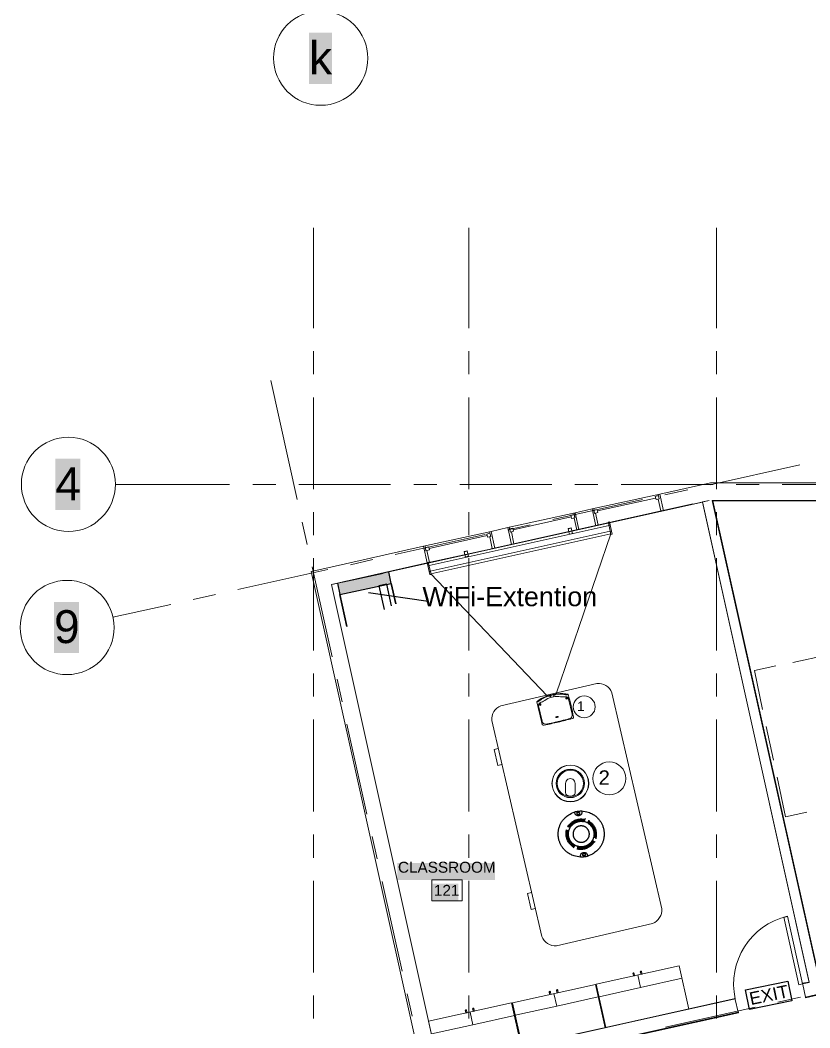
# Model space of a CAD drawing. Header units: inches. Extents: x 0.9 to 36.3, y 0.7 to 23.3.
# Drawn here: x 13.55 to 17.84, y 9.49 to 14.96 of the extents above; entities that cross this region are included whole.
import ezdxf

# ---------------------------------------------------------------- set-up
doc = ezdxf.new("R2010")
doc.units = ezdxf.units.IN
doc.linetypes.add('ACAD_ISO02W100', pattern=[15, 12, -3])
doc.layers.get('0').update_dxf_attribs({"color": 1})
for name, color, linetype, lineweight, true_color in [('Blocks', 7, 'Continuous', 5, 0x9a9c7f), ('Boarder for name', 7, 'Continuous', 5, 0x777777), ('Doors', 7, 'Continuous', 5, 0xf2db9c), ('Numbering Projectors', 7, 'Continuous', 0, 0x9a9c7f), ('PDF_Geometry', 7, 'Continuous', 9, 0x777777)]:
    doc.layers.add(name, color=color, linetype=linetype, lineweight=lineweight, true_color=true_color)
doc.layers.add('CCTV', color=38, linetype='Continuous', lineweight=0)
doc.layers.add('Numbering CCTV', color=38, linetype='Continuous', lineweight=0)
for name, color, linetype in [('EXIT', 10, 'Continuous'), ('PDF_Text', 7, 'Continuous'), ('Smoke Detector', 40, 'Continuous'), ('WIFI', 18, 'Continuous')]:
    doc.layers.add(name, color=color, linetype=linetype)
doc.layers.add('PDF_Solid Fills', color=7, linetype='Continuous', true_color=0xffffff)
doc.styles.add('PDF Arial', font='arial.ttf')
doc.styles.get("Standard").update_dxf_attribs({"font": 'arial.ttf'})

# ---------------------------------------------------------------- blocks, each defined once
blk = doc.blocks.new('Desk - 30 x 60 in.')
at = {"linetype": 'Continuous'}
for p, q in [((-26.999995, 0), (26.999995, 0)), ((-29.999995, -27), (-29.999995, -3)), ((29.999995, -3), (29.999995, -27)), ((26.999995, -30), (-26.999995, -30)), ((-20.000005, -30), (-20.000005, -31)), ((-20.000005, -31), (-16.000005, -31)), ((-16.000005, -31), (-16.000005, -30)), ((15.999995, -31), (15.999995, -30)), ((19.999995, -31), (15.999995, -31)), ((19.999995, -30), (19.999995, -31))]:
    blk.add_line(p, q, dxfattribs=at)
for centre, start, end in [((-26.499995, -3.5), 98.1301, 171.8699), ((26.499995, -3.5), 8.130102, 81.8699), ((-26.499995, -26.5), 188.1301, 261.8699), ((26.499995, -26.5), 278.1301, 351.8699)]:
    blk.add_arc(centre, 3.535534, start, end, dxfattribs=at)
blk = doc.blocks.new('Epson 5040ub_top_cad-block.com')
at = {"color": 0}
for points in [[(-74, -5), (-74, 0), (0, 0)], [(74, -5), (74, 0), (0, 0)], [(-231, -53), (-238, -47)], [(-220, -49), (-228, -43)], [(-208, -45), (-216, -38)], [(-199, -41), (-206, -35)], [(-188, -37), (-195, -31)], [(-177, -32), (-183, -28)], [(-168, -29), (-173, -25)], [(-157, -25), (-160, -22)], [(-148, -22), (-149, -20)], [(-138, -19), (-139, -19)], [(138, -19), (139, -19)], [(148, -22), (149, -20)], [(157, -25), (160, -22)], [(168, -29), (173, -25)], [(177, -32), (183, -28)], [(188, -37), (195, -31)], [(199, -41), (206, -35)], [(208, -45), (216, -38)], [(220, -49), (228, -43)], [(231, -53), (238, -47)], [(-49, -438), (49, -438)], [(-19, -359), (0, -359)], [(-19, -371), (0, -371)], [(19, -359), (0, -359)], [(19, -371), (0, -371)]]:
    blk.add_lwpolyline(points, dxfattribs=at)
for points in [[(0, -37), (-17, -37, -0.354906), (-24, -31, -0.016056), (-26, -22, 0.285232), (-31, -15, 0.084022), (-44, -13, -0.143766), (-49, -12, -0.072792), (-52, -10), (-60, -10, 0.320532), (-66, -5, 0.048215), (-97, -5, 0.096612), (-254, -49, 0.263617), (-258, -55, 0.012885), (-258, -427, -0.781265)], [(-60, -10), (-106, -13, 0.045223), (-106, -13, 0.07056), (-174, -31, -0.006437), (-228, -53, -0.072856), (-243, -56, -0.70445), (-246, -49, -0.081569), (-240, -45, -0.0531), (-170, -21, -0.048177), (-106, -13, -6.183682)], [(-247, -53, -0.112665), (-246, -52, -0.081569), (-240, -48, -0.0531), (-170, -24, -0.02751), (-134, -18, -0.02751)], [(-49, -438), (-87, -438, -0.020934), (-200, -434, -0.427836), (-246, -377), (-246, -121, -0.367703), (-212, -81, 0.026801), (-130, -63, 0.03082), (-130, -63, -0.081077), (-17, -37, -8.970593)], [(0, -37), (17, -37, 0.354906), (24, -31, 0.016056), (26, -22, -0.285232), (31, -15, -0.084022), (44, -13, 0.143766), (49, -12, 0.072792), (52, -10), (60, -10, -0.320532), (66, -5, -0.048215), (97, -5, -0.096612), (254, -49, -0.263617), (258, -55, -0.012885), (258, -427, 0.781265)], [(49, -438), (87, -438, 0.020934), (200, -434, 0.427836), (246, -377), (246, -121, 0.367703), (212, -81, -0.026801), (130, -63, -0.03082), (130, -63, 0.081077), (17, -37, 8.970593)], [(60, -10), (106, -13, -0.045223), (106, -13, -0.07056), (174, -31, 0.006437), (228, -53, 0.072856), (243, -56, 0.70445), (246, -49, 0.081569), (240, -45, 0.0531), (170, -21, 0.048177), (106, -13, 6.183682)], [(247, -53, 0.112665), (246, -52, 0.081569), (240, -48, 0.0531), (170, -24, 0.02751), (134, -18, 0.02751)], [(-258, -427, 0.30611), (-247, -442, 0.079705), (-230, -446, 0.003039), (0, -450, 73.76926)], [(258, -427, -0.30611), (247, -442, -0.079705), (230, -446, -0.003039), (0, -450, -73.76926)]]:
    blk.add_lwpolyline(points, format="xyb", dxfattribs=at)
for centre, radius in [((-217, -109), 13.3), ((-217, -109), 7.38), ((217, -109), 13.3), ((217, -109), 7.38)]:
    blk.add_circle(centre, radius, dxfattribs=at)
for centre, radius, start, end in [((0, -859), 851, 86.5169, 93.4831), ((-14, -365), 7.59, 127.7395, 232.2605), ((14, -365), 7.59, 307.7395, 52.2605)]:
    blk.add_arc(centre, radius, start, end, dxfattribs=at)
blk = doc.blocks.new('HD60-TOP')
at = {"lineweight": 0}
for p, q in [((-1.29, 2.24), (-1.29, 2.23)), ((2.58, 0), (2.57, 0)), ((-1.29, -2.24), (-1.29, -2.23))]:
    blk.add_line(p, q, dxfattribs=at)
at = {"lineweight": 0, "flags": 128}
for points in [[(-1.24, 2.27), (-1.23, 2.26, 0.011482), (-1.34, 2.2), (-1.34, 2.21, -0.005759)], [(0.67, 0), (0.67, -1.3, -0.281624), (0.46, -1.65, -0.240543), (-0.46, -1.65, -0.281624), (-0.67, -1.3), (-0.67, 0, -1.000121)], [(2.58, -0.06), (2.57, -0.06, 0.011482), (2.57, 0.06), (2.58, 0.06, -0.005759)], [(-1.34, -2.21), (-1.34, -2.2, 0.011482), (-1.23, -2.26), (-1.24, -2.27, -0.005759)]]:
    blk.add_lwpolyline(points, format="xyb", close=True, dxfattribs=at)
at = {"lineweight": 0}
for radius in [2.57, 2.54, 1.99, 1.97]:
    blk.add_circle((0, 0), radius, dxfattribs=at)
blk.add_circle((0, 0), 1.84)

msp = doc.modelspace()

# ---------------------------------------------------------------- hatches: boundary and pattern name
at = {"layer": 'WIFI', "ltscale": 6, "transparency": 33554559}
h = msp.add_hatch(color=256, dxfattribs=at)
h.dxf.hatch_style = 1
h.set_gradient(color1=(153, 27, 30), color2=(0, 0, 0), tint=1)
h.paths.add_polyline_path([(15.3248, 11.9157), (15.2748, 11.9046), (15.2875, 11.8433), (15.4991, 11.8888), (15.4989, 11.8898), (15.5418, 11.8986), (15.542, 11.898), (15.5665, 11.9033), (15.5529, 11.9664)])

# ---------------------------------------------------------------- linework, layer by layer
at = {"layer": 'Blocks', "linetype": 'ByBlock'}
for p, q in [((16.7475, 12.2166), (15.7712, 11.9996)), ((16.5424, 12.2034), (16.5259, 12.1997)), ((16.546, 12.1871), (16.7442, 12.2311)), ((16.7536, 12.2199), (16.747, 12.2185)), ((15.7777, 11.9704), (16.7539, 12.1874)), ((16.7572, 12.1728), (15.7809, 11.9559)), ((15.9824, 12.0618), (16.5295, 12.1834)), ((16.5292, 12.1849), (16.5457, 12.1885)), ((16.549, 12.1739), (16.5325, 12.1703)), ((16.761, 12.1869), (16.7544, 12.1855)), ((15.9784, 12.0798), (15.9619, 12.0761)), ((15.9787, 12.0781), (15.9623, 12.0744)), ((15.9849, 12.0503), (15.9684, 12.0467)), ((15.9853, 12.0487), (15.9688, 12.045)), ((15.7708, 12.0015), (15.7642, 12.0001)), ((15.7715, 11.9671), (15.7781, 11.9685)), ((16.9033, 9.7783), (16.9185, 9.71)), ((16.9185, 9.71), (17.1437, 9.7599)), ((16.9185, 9.71), (16.6932, 9.66)), ((16.4489, 9.6775), (16.4641, 9.6091)), ((16.4641, 9.6091), (16.6893, 9.6591)), ((15.9941, 9.5765), (16.0093, 9.5082)), ((16.4641, 9.6091), (16.2388, 9.5591)), ((16.0093, 9.5082), (16.2345, 9.5582)), ((16.0093, 9.5082), (15.784, 9.4582))]:
    msp.add_line(p, q, dxfattribs=at)
at = {"layer": 'Blocks', "linetype": 'ByBlock', "ltscale": 0.001}
for p, q in [((16.4615, 11.3041), (16.7572, 12.1728)), ((16.4127, 11.2927), (15.7809, 11.9559))]:
    msp.add_line(p, q, dxfattribs=at)
at = {"layer": 'Blocks', "linetype": 'ByBlock'}
for points in [[(16.5328, 12.1689), (16.5295, 12.1834), (16.5256, 12.2014), (16.542, 12.205), (16.5493, 12.1725)], [(15.768, 12.0142), (15.9659, 12.0582), (15.9619, 12.0761), (15.9784, 12.0798), (15.9853, 12.0487), (15.9688, 12.045), (15.9659, 12.0582)], [(16.9179, 9.7933), (16.9205, 9.7816), (16.9265, 9.7829), (16.9239, 9.7946)], [(16.8778, 9.7844), (16.8804, 9.7727), (16.8864, 9.774), (16.8838, 9.7857)], [(16.4233, 9.6838), (16.4259, 9.6721), (16.4319, 9.6734), (16.4293, 9.6851)], [(16.4634, 9.6927), (16.466, 9.681), (16.472, 9.6823), (16.4694, 9.694)], [(15.9685, 9.5831), (15.9711, 9.5714), (15.9771, 9.5728), (15.9745, 9.5845)], [(16.0085, 9.592), (16.0111, 9.5803), (16.0171, 9.5816), (16.0145, 9.5934)]]:
    msp.add_lwpolyline(points, dxfattribs=at)
for points in [[(16.7434, 12.235), (16.75, 12.2364), (16.7646, 12.1705), (16.758, 12.169), (16.7442, 12.2311)], [(15.7605, 12.0165), (15.7671, 12.018), (15.7818, 11.9521), (15.7752, 11.9506)], [(17.1287, 9.8278), (16.6782, 9.7278), (16.7304, 9.4925), (17.1809, 9.5925)], [(16.6742, 9.7272), (16.2237, 9.6272), (16.2759, 9.392), (16.7264, 9.4919)], [(16.2193, 9.6265), (15.7688, 9.5266), (15.821, 9.2913), (16.2715, 9.3912)]]:
    msp.add_lwpolyline(points, close=True, dxfattribs=at)
for centre in [(16.8804, 9.7869), (16.9205, 9.7957), (16.4259, 9.6863), (16.466, 9.6952), (15.9711, 9.5856), (16.0111, 9.5945)]:
    msp.add_circle(centre, 0.00359, dxfattribs=at)
at = {"layer": 'Boarder for name', "linetype": 'ByBlock'}
msp.add_lwpolyline([(15.787, 10.294), (15.9503, 10.294), (15.9503, 10.1806), (15.787, 10.1806)], close=True, dxfattribs=at)
at = {"layer": 'Doors', "linetype": 'ByBlock'}
for p, q in [((17.696, 10.0911), (17.7159, 10.0963)), ((17.7776, 9.7246), (17.696, 10.0911)), ((17.7159, 10.0963), (17.7976, 9.7296)), ((17.7976, 9.7296), (17.7776, 9.7246))]:
    msp.add_line(p, q, dxfattribs=at)
msp.add_arc((17.7999, 9.7295), 0.3762, 102.8969, 192.5197, dxfattribs=at)
at = {"layer": 'EXIT', "linetype": 'ByBlock', "ltscale": 0.001}
msp.add_lwpolyline([(17.7397, 9.6384), (17.5097, 9.5912), (17.488, 9.6976), (17.718, 9.7448)], close=True, dxfattribs=at)
at = {"layer": 'Numbering CCTV', "linetype": 'ByBlock', "ltscale": 0.001}
msp.add_circle((16.7492, 10.8445), 0.0895, dxfattribs=at)
at = {"layer": 'Numbering Projectors', "linetype": 'ByBlock', "ltscale": 0.001}
msp.add_circle((16.6129, 11.2332), 0.0597, dxfattribs=at)
at = {"layer": 'PDF_Geometry', "linetype": 'ByBlock'}
for p, q in [((15.821, 9.2913), (17.4326, 9.6496)), ((17.4326, 9.6479), (15.821, 9.2913)), ((17.431, 9.6513), (17.431, 9.6496)), ((17.431, 9.6496), (17.4326, 9.6496)), ((17.4326, 9.6496), (17.4326, 9.6479))]:
    msp.add_line(p, q, dxfattribs=at)
for points in [[(15.1827, 15.0094, 0.416667), (14.9277, 14.7544, 0.415306), (15.1827, 14.4977, 0.413961), (15.4394, 14.7544, 0.415306)], [(13.8144, 12.6962, 0.416667), (13.5594, 12.4412, 0.415306), (13.8144, 12.1845, 0.412859), (14.0694, 12.4412, 0.414218)], [(13.8078, 11.9195, 0.416667), (13.5528, 11.6645, 0.415306), (13.8078, 11.4079, 0.412859), (14.0628, 11.6645, 0.414218)]]:
    msp.add_lwpolyline(points, format="xyb", close=True, dxfattribs=at)
for points in [[(15.1444, 13.2878), (15.1444, 13.8328)], [(15.9877, 13.2878), (15.9877, 13.8328)], [(17.331, 13.2878), (17.331, 13.8328)], [(15.1444, 13.0378), (15.1444, 13.1628)], [(15.9877, 13.0378), (15.9877, 13.1628)], [(17.331, 13.0378), (17.331, 13.1628)], [(15.0561, 12.3578), (14.9127, 13.0045)], [(15.1444, 12.4145), (15.1444, 12.9128)], [(15.9877, 12.4145), (15.9877, 12.9128)], [(17.331, 12.4145), (17.331, 12.9128)], [(17.296, 12.4378), (17.7826, 12.5462)], [(14.0694, 12.4395), (14.6894, 12.4395)], [(14.8144, 12.4395), (14.9394, 12.4395)], [(15.0644, 12.4395), (15.5627, 12.4395)], [(15.6877, 12.4395), (15.8127, 12.4395)], [(15.9377, 12.4395), (16.4377, 12.4395)], [(16.5627, 12.4395), (16.6877, 12.4395)], [(16.8126, 12.4395), (17.3126, 12.4395)], [(17.8759, 9.6713), (17.8143, 9.6579), (17.7993, 9.7263), (17.7976, 9.7296), (17.8343, 9.7379), (17.2543, 12.3462), (17.291, 12.3528), (17.0426, 12.2978), (17.0226, 12.3878), (17.2976, 12.4495), (17.7243, 12.4495), (19.4592, 12.4495)], [(17.4376, 12.4395), (17.5626, 12.4395)], [(17.6876, 12.4395), (18.1859, 12.4395)], [(16.9993, 12.3662), (16.6843, 12.2962)], [(17.0226, 12.3878), (17.0143, 12.3862), (17.0193, 12.3612), (17.0143, 12.3595), (17.0293, 12.2962), (17.0426, 12.2978)], [(17.051, 12.3845), (17.1743, 12.4112)], [(17.2543, 12.3445), (15.2444, 11.8978), (17.2543, 12.3445)], [(16.1077, 12.0912), (17.2026, 12.3345)], [(16.4427, 12.2495), (16.9293, 12.3578)], [(16.656, 12.3078), (16.6643, 12.3095), (16.6693, 12.2828), (16.6743, 12.2845), (16.6893, 12.2195), (16.676, 12.2162)], [(17.8326, 9.7396), (17.2543, 12.3445)], [(19.4325, 12.3528), (17.3076, 12.3528), (17.8876, 9.7496)], [(17.8876, 9.7496), (17.3076, 12.3528), (19.4325, 12.3528)], [(17.3093, 12.3528), (17.8876, 9.7513), (17.3093, 12.3528)], [(19.4309, 12.3528), (17.3093, 12.3528), (19.4309, 12.3528)], [(19.4292, 12.3512), (17.311, 12.3512), (17.3093, 12.3512), (17.3093, 12.3528), (17.3093, 12.3512), (17.311, 12.3512), (17.8893, 9.7529)], [(15.1444, 12.1645), (15.1444, 12.2895)], [(15.9877, 12.1645), (15.9877, 12.2895)], [(16.2277, 12.1945), (16.5427, 12.2645)], [(16.5643, 12.2862), (16.5577, 12.2845), (16.5627, 12.2595), (16.5577, 12.2578), (16.5727, 12.1945), (16.5843, 12.1962)], [(17.331, 12.1645), (17.331, 12.2895)], [(15.1094, 12.1145), (15.0827, 12.2362)], [(16.1977, 12.1945), (16.3193, 12.2212)], [(16.1993, 12.2062), (16.206, 12.2078), (16.2127, 12.1812), (16.2177, 12.1828), (16.231, 12.1178), (16.2193, 12.1145)], [(15.5877, 12.0595), (16.076, 12.1678)], [(15.771, 12.0928), (16.086, 12.1628)], [(16.1077, 12.1845), (16.0993, 12.1828), (16.106, 12.1578), (16.101, 12.1562), (16.1143, 12.0928), (16.1277, 12.0945)], [(15.741, 12.1045), (15.7494, 12.1062), (15.7544, 12.0795), (15.7594, 12.0812), (15.7744, 12.0162), (15.761, 12.0145)], [(15.1444, 11.5395), (15.1444, 12.0395)], [(15.3444, 12.0045), (15.466, 12.0328)], [(15.9877, 11.5395), (15.9877, 12.0395)], [(17.331, 11.5395), (17.331, 12.0395)], [(14.7344, 11.8695), (15.2227, 11.9778)], [(15.246, 11.5045), (15.1377, 11.9928)], [(14.4911, 11.8162), (14.6127, 11.8429)], [(14.0561, 11.7195), (14.3694, 11.7879)], [(17.7443, 11.4745), (17.9276, 11.5145)], [(17.581, 11.2179), (17.536, 11.4312), (17.6526, 11.4562)], [(15.1444, 11.2895), (15.1444, 11.4145)], [(15.2994, 11.2612), (15.2727, 11.3829)], [(15.9877, 11.2895), (15.9877, 11.4145)], [(17.331, 11.2895), (17.331, 11.4145)], [(15.1444, 10.6646), (15.1444, 11.1645)], [(15.9877, 10.6646), (15.9877, 11.1645)], [(17.331, 10.6646), (17.331, 11.1645)], [(15.4344, 10.6512), (15.326, 11.1395)], [(17.6393, 10.9429), (17.601, 11.1262)], [(17.8209, 10.6612), (17.7043, 10.6362), (17.6593, 10.8512)], [(15.1444, 10.4146), (15.1444, 10.5396)], [(15.4894, 10.4079), (15.4627, 10.5296)], [(15.9877, 10.4146), (15.9877, 10.5396)], [(17.331, 10.4146), (17.331, 10.5396)], [(15.1444, 9.7913), (15.1444, 10.2896)], [(15.6244, 9.7979), (15.516, 10.2862)], [(15.9877, 9.7913), (15.9877, 10.2896)], [(17.331, 9.7913), (17.331, 10.2896)], [(19.4875, 10.0279), (17.8776, 9.6696), (17.8143, 9.6563), (17.8143, 9.6579), (17.8759, 9.6713), (19.4859, 10.0296), (19.4859, 10.1263), (19.4875, 10.1263), (19.4875, 10.0413), (19.4875, 10.1263), (19.4892, 10.1263), (19.4892, 10.0413), (19.4925, 10.0263), (19.4742, 10.0213), (19.4742, 10.0229), (17.8776, 9.6679), (17.8143, 9.6546), (17.8143, 9.6563), (17.8776, 9.6696), (19.4742, 10.0246)], [(17.7976, 9.7313), (17.7976, 9.7329), (17.8309, 9.7396), (17.8326, 9.7396), (17.7976, 9.7313), (17.7976, 9.7296), (17.7776, 9.7246), (17.6959, 10.0913), (17.7159, 10.0963), (17.7976, 9.7296)], [(17.7976, 9.7313), (17.8326, 9.7396), (17.7976, 9.7313)], [(15.1444, 9.5413), (15.1444, 9.6663)], [(15.6794, 9.5546), (15.6527, 9.6763)], [(15.9877, 9.5413), (15.9877, 9.6663)], [(17.331, 9.5413), (17.331, 9.6663)], [(17.6643, 9.6313), (17.7859, 9.6579)], [(15.8377, 9.218), (17.4476, 9.5763), (17.4493, 9.5746), (15.8394, 9.218), (15.956, 8.693)], [(15.9177, 8.8563), (15.8377, 9.218), (15.8377, 9.2163), (17.4493, 9.5746), (17.4493, 9.5729), (15.841, 9.2163), (15.956, 8.6963), (16.9126, 8.6963), (16.9126, 8.6946), (16.9126, 8.693), (15.9544, 8.693), (15.9544, 8.6946), (16.9126, 8.6946), (15.956, 8.6946), (15.8394, 9.218)], [(17.0543, 9.4946), (17.541, 9.6029)]]:
    msp.add_lwpolyline(points, dxfattribs=at)
for points in [[(16.676, 12.2162), (16.656, 12.3078), (17.0226, 12.3878), (17.0426, 12.2978)], [(16.9976, 12.3745), (17.0026, 12.3578), (17.0193, 12.3612), (17.016, 12.3795)], [(16.676, 12.2162), (16.5843, 12.1962), (16.5643, 12.2862), (16.656, 12.3078)], [(16.2193, 12.1145), (16.1993, 12.2062), (16.5643, 12.2862), (16.5843, 12.1962)], [(16.541, 12.2728), (16.5443, 12.2562), (16.5627, 12.2595), (16.5593, 12.2778)], [(16.6827, 12.3045), (16.6877, 12.2878), (16.6693, 12.2828), (16.666, 12.3012)], [(16.2193, 12.1145), (16.1277, 12.0945), (16.1077, 12.1845), (16.1993, 12.2062)], [(16.226, 12.2028), (16.2293, 12.1862), (16.2127, 12.1812), (16.2077, 12.1995)], [(16.3001, 12.1324), (16.7312, 12.2283)], [(15.761, 12.0145), (15.741, 12.1045), (16.1077, 12.1845), (16.1277, 12.0945)], [(16.0843, 12.1712), (16.0877, 12.1545), (16.106, 12.1578), (16.101, 12.1762)], [(17.4326, 9.6446), (17.4476, 9.5763), (16.0527, 9.2663), (15.8377, 9.218), (15.8627, 9.103), (15.8377, 9.0963), (15.7727, 9.083), (15.1311, 11.9678), (15.2227, 11.9878), (15.741, 12.1045), (15.761, 12.0145), (15.2427, 11.8978), (15.821, 9.2913), (17.4326, 9.6479)], [(15.7694, 12.1012), (15.7727, 12.0845), (15.7544, 12.0795), (15.751, 12.0978)], [(15.8689, 12.0366), (16.3001, 12.1324)]]:
    msp.add_lwpolyline(points, close=True, dxfattribs=at)
at = {"layer": 'PDF_Solid Fills', "linetype": 'ByBlock', "transparency": 33554559}
for points in [[(15.1194, 14.6127), (15.2444, 14.6127), (15.1194, 14.8911), (15.2444, 14.8911)], [(13.7428, 12.3012), (13.8794, 12.3012), (13.7428, 12.5795), (13.8794, 12.5795)], [(13.7361, 11.5245), (13.8728, 11.5245), (13.7361, 11.8029), (13.8728, 11.8029)], [(15.5988, 10.2927), (16.1288, 10.2927), (15.5988, 10.386), (16.1288, 10.386)], [(15.7909, 10.1806), (15.9309, 10.1806), (15.7909, 10.274), (15.9309, 10.274)]]:
    msp.add_solid(points, dxfattribs=at)
at = {"layer": 'Smoke Detector', "linetype": 'ByBlock'}
for points in [[(16.594, 10.6467), (16.5918, 10.6451), (16.5892, 10.6438), (16.5864, 10.6428), (16.5835, 10.6423), (16.5805, 10.6421), (16.5776, 10.6423), (16.5748, 10.6428), (16.5722, 10.6439), (16.5699, 10.6453), (16.5679, 10.647), (16.5662, 10.649), (16.5647, 10.6511), (16.5636, 10.6533), (16.5627, 10.6554), (16.562, 10.6574), (16.5616, 10.6591), (16.5614, 10.6606), (16.5614, 10.6617), (16.5618, 10.6626), (16.5624, 10.6633), (16.5634, 10.6639), (16.5647, 10.6643), (16.5664, 10.6647), (16.5686, 10.6651), (16.5711, 10.6655), (16.574, 10.6659), (16.5771, 10.6664), (16.5803, 10.6668), (16.5835, 10.6672), (16.5866, 10.6676), (16.5894, 10.6679), (16.592, 10.6682), (16.5942, 10.6683), (16.5959, 10.6684), (16.5973, 10.6683), (16.5984, 10.668), (16.5992, 10.6675), (16.5998, 10.6668), (16.6001, 10.6657), (16.6003, 10.6642), (16.6003, 10.6625), (16.6002, 10.6604), (16.5999, 10.6581), (16.5993, 10.6557), (16.5985, 10.6533), (16.5974, 10.6509), (16.5959, 10.6487)], [(16.5844, 10.6608), (16.5846, 10.6607), (16.5848, 10.6606), (16.5849, 10.6605), (16.5851, 10.6603), (16.5853, 10.6602), (16.5855, 10.66), (16.5856, 10.6599), (16.5858, 10.6597), (16.586, 10.6596), (16.5861, 10.6594), (16.5863, 10.6592), (16.5864, 10.659), (16.5865, 10.6589), (16.5867, 10.6587), (16.5868, 10.6585), (16.5869, 10.6583), (16.587, 10.6581), (16.5871, 10.6579), (16.5872, 10.6577), (16.5873, 10.6575), (16.5874, 10.6573), (16.5875, 10.6571), (16.5875, 10.6568), (16.5876, 10.6566), (16.5877, 10.6564), (16.5877, 10.6562), (16.5877, 10.656), (16.5878, 10.6557), (16.5878, 10.6555), (16.5878, 10.6553), (16.5878, 10.6551), (16.5878, 10.6548), (16.5878, 10.6546), (16.5878, 10.6544), (16.5878, 10.6542), (16.5878, 10.6539), (16.5877, 10.6537), (16.5877, 10.6535), (16.5877, 10.6533), (16.5876, 10.653), (16.5875, 10.6528), (16.5875, 10.6526), (16.5874, 10.6524), (16.5873, 10.6522), (16.5872, 10.652), (16.5871, 10.6518), (16.587, 10.6516), (16.5869, 10.6514), (16.5868, 10.6512), (16.5867, 10.651), (16.5865, 10.6508), (16.5864, 10.6506), (16.5863, 10.6504), (16.5861, 10.6503), (16.586, 10.6501), (16.5858, 10.6499), (16.5856, 10.6498), (16.5855, 10.6496), (16.5853, 10.6495), (16.5851, 10.6493), (16.5849, 10.6492), (16.5848, 10.6491), (16.5846, 10.649), (16.5844, 10.6488), (16.5842, 10.6487), (16.584, 10.6486), (16.5838, 10.6485), (16.5836, 10.6484), (16.5834, 10.6484), (16.5831, 10.6483), (16.5829, 10.6482), (16.5827, 10.6481), (16.5825, 10.6481), (16.5823, 10.648), (16.582, 10.648), (16.5818, 10.648), (16.5816, 10.6479), (16.5814, 10.6479), (16.5811, 10.6479), (16.5809, 10.6479), (16.5807, 10.6479), (16.5805, 10.6479), (16.5802, 10.6479), (16.58, 10.648), (16.5798, 10.648), (16.5796, 10.648), (16.5793, 10.6481), (16.5791, 10.6481), (16.5789, 10.6482), (16.5787, 10.6483), (16.5785, 10.6484), (16.5783, 10.6484), (16.5781, 10.6485), (16.5779, 10.6486), (16.5777, 10.6487), (16.5775, 10.6488), (16.5773, 10.649), (16.5771, 10.6491), (16.5769, 10.6492), (16.5767, 10.6493), (16.5765, 10.6495), (16.5764, 10.6496), (16.5762, 10.6498), (16.576, 10.6499), (16.5759, 10.6501), (16.5757, 10.6503), (16.5756, 10.6504), (16.5754, 10.6506), (16.5753, 10.6508), (16.5752, 10.651), (16.575, 10.6512), (16.5749, 10.6514), (16.5748, 10.6516), (16.5747, 10.6518), (16.5746, 10.652), (16.5745, 10.6522), (16.5744, 10.6524), (16.5744, 10.6526), (16.5743, 10.6528), (16.5742, 10.653), (16.5742, 10.6533), (16.5741, 10.6535), (16.5741, 10.6537), (16.5741, 10.6539), (16.574, 10.6542), (16.574, 10.6544), (16.574, 10.6546), (16.574, 10.6548), (16.574, 10.6551), (16.574, 10.6553), (16.574, 10.6555), (16.5741, 10.6557), (16.5741, 10.656), (16.5741, 10.6562), (16.5742, 10.6564), (16.5742, 10.6566), (16.5743, 10.6568), (16.5744, 10.6571), (16.5744, 10.6573), (16.5745, 10.6575), (16.5746, 10.6577), (16.5747, 10.6579), (16.5748, 10.6581), (16.5749, 10.6583), (16.575, 10.6585), (16.5752, 10.6587), (16.5753, 10.6589), (16.5754, 10.659), (16.5756, 10.6592), (16.5757, 10.6594), (16.5759, 10.6596), (16.576, 10.6597), (16.5762, 10.6599), (16.5764, 10.66), (16.5765, 10.6602), (16.5767, 10.6603), (16.5769, 10.6605), (16.5771, 10.6606), (16.5773, 10.6607), (16.5775, 10.6608), (16.5777, 10.6609), (16.5779, 10.661), (16.5781, 10.6611), (16.5783, 10.6612), (16.5785, 10.6613), (16.5787, 10.6614), (16.5789, 10.6615), (16.5791, 10.6615), (16.5793, 10.6616), (16.5796, 10.6616), (16.5798, 10.6617), (16.58, 10.6617), (16.5802, 10.6617), (16.5805, 10.6617), (16.5807, 10.6617), (16.5809, 10.6618), (16.5811, 10.6617), (16.5814, 10.6617), (16.5816, 10.6617), (16.5818, 10.6617), (16.582, 10.6617), (16.5823, 10.6616), (16.5825, 10.6616), (16.5827, 10.6615), (16.5829, 10.6615), (16.5831, 10.6614), (16.5834, 10.6613), (16.5836, 10.6612), (16.5838, 10.6611), (16.584, 10.661), (16.5842, 10.6609)], [(16.5538, 10.5542), (16.5535, 10.5528), (16.5532, 10.5514), (16.5529, 10.5499), (16.5527, 10.5485), (16.5525, 10.5471), (16.5524, 10.5456), (16.5523, 10.5442), (16.5523, 10.5427), (16.5523, 10.5413), (16.5524, 10.5398), (16.5525, 10.5384), (16.5527, 10.537), (16.5529, 10.5355), (16.5532, 10.5341), (16.5535, 10.5327), (16.5538, 10.5313), (16.5542, 10.5299), (16.5547, 10.5285), (16.5551, 10.5271), (16.5557, 10.5258), (16.5563, 10.5245), (16.5569, 10.5231), (16.5575, 10.5219), (16.5582, 10.5206), (16.559, 10.5193), (16.5598, 10.5181), (16.5606, 10.5169), (16.5615, 10.5158), (16.5624, 10.5146), (16.5633, 10.5135), (16.5643, 10.5125), (16.5653, 10.5114), (16.5663, 10.5104), (16.5674, 10.5094), (16.5685, 10.5085), (16.5696, 10.5076), (16.5708, 10.5067), (16.572, 10.5059), (16.5732, 10.5051), (16.5745, 10.5044), (16.5757, 10.5037), (16.577, 10.503), (16.5783, 10.5024), (16.5796, 10.5018), (16.581, 10.5013), (16.5824, 10.5008), (16.5837, 10.5004), (16.5851, 10.5), (16.5865, 10.4996), (16.588, 10.4993), (16.5894, 10.499), (16.5908, 10.4988), (16.5923, 10.4987), (16.5937, 10.4985), (16.5951, 10.4985), (16.5966, 10.4984), (16.598, 10.4985), (16.5995, 10.4985), (16.6009, 10.4987), (16.6024, 10.4988), (16.6038, 10.499), (16.6052, 10.4993), (16.6066, 10.4996), (16.6081, 10.5), (16.6094, 10.5004), (16.6108, 10.5008), (16.6122, 10.5013), (16.6135, 10.5018), (16.6149, 10.5024), (16.6162, 10.503), (16.6175, 10.5037), (16.6187, 10.5044), (16.62, 10.5051), (16.6212, 10.5059), (16.6224, 10.5067), (16.6236, 10.5076), (16.6247, 10.5085), (16.6258, 10.5094), (16.6269, 10.5104), (16.6279, 10.5114), (16.6289, 10.5125), (16.6299, 10.5135), (16.6308, 10.5146), (16.6317, 10.5158), (16.6326, 10.5169), (16.6334, 10.5181), (16.6342, 10.5193), (16.6349, 10.5206), (16.6356, 10.5219), (16.6363, 10.5231), (16.6369, 10.5245), (16.6375, 10.5258), (16.638, 10.5271), (16.6385, 10.5285), (16.639, 10.5299), (16.6394, 10.5313), (16.6397, 10.5327), (16.64, 10.5341), (16.6403, 10.5355), (16.6405, 10.537), (16.6407, 10.5384), (16.6408, 10.5398), (16.6409, 10.5413), (16.6409, 10.5427), (16.6409, 10.5442), (16.6408, 10.5456), (16.6407, 10.5471), (16.6405, 10.5485), (16.6403, 10.5499), (16.64, 10.5514), (16.6397, 10.5528), (16.6394, 10.5542), (16.639, 10.5556), (16.6385, 10.557), (16.638, 10.5583), (16.6375, 10.5597), (16.6369, 10.561), (16.6363, 10.5623), (16.6356, 10.5636), (16.6349, 10.5649), (16.6342, 10.5661), (16.6334, 10.5673), (16.6326, 10.5685), (16.6317, 10.5697), (16.6308, 10.5708), (16.6299, 10.5719), (16.6289, 10.573), (16.6279, 10.574), (16.6269, 10.5751), (16.6258, 10.576), (16.6247, 10.577), (16.6236, 10.5779), (16.6224, 10.5787), (16.6212, 10.5796), (16.62, 10.5803), (16.6187, 10.5811), (16.6175, 10.5818), (16.6162, 10.5824), (16.6149, 10.5831), (16.6135, 10.5836), (16.6122, 10.5842), (16.6108, 10.5847), (16.6094, 10.5851), (16.6081, 10.5855), (16.6066, 10.5859), (16.6052, 10.5862), (16.6038, 10.5864), (16.6024, 10.5866), (16.6009, 10.5868), (16.5995, 10.5869), (16.598, 10.587), (16.5966, 10.587), (16.5951, 10.587), (16.5937, 10.5869), (16.5923, 10.5868), (16.5908, 10.5866), (16.5894, 10.5864), (16.588, 10.5862), (16.5865, 10.5859), (16.5851, 10.5855), (16.5837, 10.5851), (16.5824, 10.5847), (16.581, 10.5842), (16.5796, 10.5836), (16.5783, 10.5831), (16.577, 10.5824), (16.5757, 10.5818), (16.5745, 10.5811), (16.5732, 10.5803), (16.572, 10.5796), (16.5708, 10.5787), (16.5696, 10.5779), (16.5685, 10.577), (16.5674, 10.576), (16.5663, 10.5751), (16.5653, 10.574), (16.5643, 10.573), (16.5633, 10.5719), (16.5624, 10.5708), (16.5615, 10.5697), (16.5606, 10.5685), (16.5598, 10.5673), (16.559, 10.5661), (16.5582, 10.5649), (16.5575, 10.5636), (16.5569, 10.5623), (16.5563, 10.561), (16.5557, 10.5597), (16.5551, 10.5583), (16.5547, 10.557), (16.5542, 10.5556)], [(16.5992, 10.4387), (16.6014, 10.4404), (16.604, 10.4417), (16.6068, 10.4426), (16.6097, 10.4432), (16.6127, 10.4434), (16.6156, 10.4432), (16.6184, 10.4426), (16.621, 10.4416), (16.6233, 10.4402), (16.6253, 10.4384), (16.627, 10.4365), (16.6285, 10.4343), (16.6296, 10.4322), (16.6305, 10.43), (16.6312, 10.4281), (16.6316, 10.4263), (16.6318, 10.4249), (16.6318, 10.4238), (16.6314, 10.4229), (16.6308, 10.4222), (16.6298, 10.4216), (16.6285, 10.4212), (16.6267, 10.4208), (16.6246, 10.4204), (16.6221, 10.42), (16.6192, 10.4196), (16.6161, 10.4191), (16.6129, 10.4187), (16.6097, 10.4183), (16.6066, 10.4179), (16.6037, 10.4176), (16.6012, 10.4173), (16.599, 10.4171), (16.5973, 10.4171), (16.5959, 10.4171), (16.5948, 10.4174), (16.594, 10.4179), (16.5934, 10.4187), (16.5931, 10.4198), (16.5929, 10.4212), (16.5929, 10.423), (16.593, 10.4251), (16.5933, 10.4274), (16.5939, 10.4298), (16.5947, 10.4322), (16.5958, 10.4346), (16.5973, 10.4368)], [(16.619, 10.4288), (16.6189, 10.4286), (16.6188, 10.4284), (16.6187, 10.4282), (16.6187, 10.428), (16.6186, 10.4278), (16.6185, 10.4276), (16.6184, 10.4274), (16.6183, 10.4272), (16.6181, 10.427), (16.618, 10.4268), (16.6179, 10.4266), (16.6178, 10.4264), (16.6176, 10.4262), (16.6175, 10.4261), (16.6173, 10.4259), (16.6172, 10.4257), (16.617, 10.4256), (16.6168, 10.4254), (16.6167, 10.4253), (16.6165, 10.4251), (16.6163, 10.425), (16.6161, 10.4249), (16.6159, 10.4248), (16.6157, 10.4246), (16.6155, 10.4245), (16.6153, 10.4244), (16.6151, 10.4243), (16.6149, 10.4242), (16.6147, 10.4242), (16.6145, 10.4241), (16.6143, 10.424), (16.6141, 10.4239), (16.6138, 10.4239), (16.6136, 10.4238), (16.6134, 10.4238), (16.6132, 10.4238), (16.613, 10.4237), (16.6127, 10.4237), (16.6125, 10.4237), (16.6123, 10.4237), (16.612, 10.4237), (16.6118, 10.4237), (16.6116, 10.4237), (16.6114, 10.4238), (16.6111, 10.4238), (16.6109, 10.4238), (16.6107, 10.4239), (16.6105, 10.4239), (16.6103, 10.424), (16.61, 10.4241), (16.6098, 10.4242), (16.6096, 10.4242), (16.6094, 10.4243), (16.6092, 10.4244), (16.609, 10.4245), (16.6088, 10.4246), (16.6086, 10.4248), (16.6084, 10.4249), (16.6082, 10.425), (16.6081, 10.4251), (16.6079, 10.4253), (16.6077, 10.4254), (16.6075, 10.4256), (16.6074, 10.4257), (16.6072, 10.4259), (16.6071, 10.4261), (16.6069, 10.4262), (16.6068, 10.4264), (16.6066, 10.4266), (16.6065, 10.4268), (16.6064, 10.427), (16.6063, 10.4272), (16.6062, 10.4274), (16.6061, 10.4276), (16.606, 10.4278), (16.6059, 10.428), (16.6058, 10.4282), (16.6057, 10.4284), (16.6057, 10.4286), (16.6056, 10.4288), (16.6055, 10.4291), (16.6055, 10.4293), (16.6054, 10.4295), (16.6054, 10.4297), (16.6054, 10.43), (16.6054, 10.4302), (16.6054, 10.4304), (16.6054, 10.4306), (16.6054, 10.4309), (16.6054, 10.4311), (16.6054, 10.4313), (16.6054, 10.4315), (16.6054, 10.4318), (16.6055, 10.432), (16.6055, 10.4322), (16.6056, 10.4324), (16.6057, 10.4326), (16.6057, 10.4329), (16.6058, 10.4331), (16.6059, 10.4333), (16.606, 10.4335), (16.6061, 10.4337), (16.6062, 10.4339), (16.6063, 10.4341), (16.6064, 10.4343), (16.6065, 10.4345), (16.6066, 10.4347), (16.6068, 10.4348), (16.6069, 10.435), (16.6071, 10.4352), (16.6072, 10.4354), (16.6074, 10.4355), (16.6075, 10.4357), (16.6077, 10.4358), (16.6079, 10.436), (16.6081, 10.4361), (16.6082, 10.4363), (16.6084, 10.4364), (16.6086, 10.4365), (16.6088, 10.4366), (16.609, 10.4367), (16.6092, 10.4368), (16.6094, 10.4369), (16.6096, 10.437), (16.6098, 10.4371), (16.61, 10.4372), (16.6103, 10.4373), (16.6105, 10.4373), (16.6107, 10.4374), (16.6109, 10.4374), (16.6111, 10.4375), (16.6114, 10.4375), (16.6116, 10.4375), (16.6118, 10.4375), (16.612, 10.4375), (16.6123, 10.4376), (16.6125, 10.4375), (16.6127, 10.4375), (16.613, 10.4375), (16.6132, 10.4375), (16.6134, 10.4375), (16.6136, 10.4374), (16.6138, 10.4374), (16.6141, 10.4373), (16.6143, 10.4373), (16.6145, 10.4372), (16.6147, 10.4371), (16.6149, 10.437), (16.6151, 10.4369), (16.6153, 10.4368), (16.6155, 10.4367), (16.6157, 10.4366), (16.6159, 10.4365), (16.6161, 10.4364), (16.6163, 10.4363), (16.6165, 10.4361), (16.6167, 10.436), (16.6168, 10.4358), (16.617, 10.4357), (16.6172, 10.4355), (16.6173, 10.4354), (16.6175, 10.4352), (16.6176, 10.435), (16.6178, 10.4348), (16.6179, 10.4347), (16.618, 10.4345), (16.6181, 10.4343), (16.6183, 10.4341), (16.6184, 10.4339), (16.6185, 10.4337), (16.6186, 10.4335), (16.6187, 10.4333), (16.6187, 10.4331), (16.6188, 10.4329), (16.6189, 10.4326), (16.619, 10.4324), (16.619, 10.4322), (16.6191, 10.432), (16.6191, 10.4318), (16.6191, 10.4315), (16.6192, 10.4313), (16.6192, 10.4311), (16.6192, 10.4309), (16.6192, 10.4306), (16.6192, 10.4304), (16.6192, 10.4302), (16.6192, 10.43), (16.6191, 10.4297), (16.6191, 10.4295), (16.6191, 10.4293), (16.619, 10.4291)]]:
    msp.add_lwpolyline(points, close=True, dxfattribs=at)
for points in [[(16.5966, 10.6684), (16.6081, 10.6669), (16.6181, 10.6652), (16.6267, 10.6632), (16.6343, 10.6612), (16.6409, 10.659), (16.6467, 10.6567), (16.6518, 10.6543), (16.6565, 10.6519), (16.6608, 10.6494), (16.6649, 10.647), (16.6687, 10.6444), (16.6723, 10.6419), (16.6756, 10.6393), (16.6789, 10.6366), (16.6819, 10.6338), (16.6849, 10.631), (16.6877, 10.6281), (16.6904, 10.625), (16.6931, 10.6219), (16.6956, 10.6187), (16.6981, 10.6154), (16.7004, 10.6121), (16.7026, 10.6086), (16.7047, 10.6051), (16.7067, 10.6016), (16.7085, 10.5979), (16.7103, 10.5942), (16.7119, 10.5905), (16.7134, 10.5867), (16.7148, 10.5829), (16.716, 10.579), (16.7172, 10.575), (16.7182, 10.5711), (16.719, 10.5671), (16.7197, 10.5631), (16.7203, 10.559), (16.7208, 10.555), (16.7211, 10.5509), (16.7214, 10.5468), (16.7214, 10.5427), (16.7214, 10.5386), (16.7211, 10.5346), (16.7208, 10.5305), (16.7203, 10.5264), (16.7197, 10.5224), (16.719, 10.5184), (16.7182, 10.5144), (16.7172, 10.5104), (16.716, 10.5065), (16.7148, 10.5026), (16.7134, 10.4988), (16.7119, 10.495), (16.7103, 10.4912), (16.7085, 10.4875), (16.7067, 10.4839), (16.7047, 10.4803), (16.7026, 10.4768), (16.7003, 10.4734), (16.6979, 10.4699), (16.6953, 10.4665), (16.6926, 10.4631), (16.6895, 10.4597), (16.6862, 10.4563), (16.6827, 10.4528), (16.6788, 10.4492), (16.6745, 10.4456), (16.6695, 10.4419), (16.6638, 10.4381), (16.6571, 10.4342), (16.6493, 10.4301), (16.6403, 10.4259), (16.6298, 10.4216)], [(16.5959, 10.4171), (16.5846, 10.4186), (16.5748, 10.4203), (16.5663, 10.4222), (16.5588, 10.4243), (16.5523, 10.4265), (16.5465, 10.4288), (16.5414, 10.4312), (16.5367, 10.4336), (16.5324, 10.436), (16.5283, 10.4385), (16.5245, 10.441), (16.5209, 10.4436), (16.5175, 10.4462), (16.5143, 10.4489), (16.5113, 10.4516), (16.5083, 10.4545), (16.5055, 10.4574), (16.5027, 10.4604), (16.5001, 10.4635), (16.4976, 10.4667), (16.4951, 10.47), (16.4928, 10.4734), (16.4906, 10.4768), (16.4885, 10.4803), (16.4865, 10.4839), (16.4846, 10.4875), (16.4829, 10.4912), (16.4813, 10.495), (16.4798, 10.4988), (16.4784, 10.5026), (16.4771, 10.5065), (16.476, 10.5104), (16.475, 10.5144), (16.4742, 10.5184), (16.4734, 10.5224), (16.4728, 10.5264), (16.4724, 10.5305), (16.472, 10.5346), (16.4718, 10.5386), (16.4718, 10.5427), (16.4718, 10.5468), (16.472, 10.5509), (16.4724, 10.555), (16.4728, 10.559), (16.4734, 10.5631), (16.4742, 10.5671), (16.475, 10.5711), (16.476, 10.575), (16.4771, 10.579), (16.4784, 10.5829), (16.4798, 10.5867), (16.4813, 10.5905), (16.4829, 10.5942), (16.4846, 10.5979), (16.4865, 10.6016), (16.4885, 10.6051), (16.4906, 10.6087), (16.4928, 10.6121), (16.4952, 10.6155), (16.4978, 10.6189), (16.5006, 10.6223), (16.5037, 10.6257), (16.507, 10.6292), (16.5105, 10.6327), (16.5144, 10.6362), (16.5187, 10.6398), (16.5237, 10.6436), (16.5295, 10.6474), (16.5363, 10.6513), (16.5442, 10.6554), (16.5534, 10.6597), (16.5641, 10.6641)], [(16.5246, 10.5843), (16.5294, 10.5903), (16.5337, 10.5953), (16.5377, 10.5996), (16.5414, 10.6032), (16.5449, 10.6063), (16.5481, 10.6088), (16.5512, 10.6109), (16.5541, 10.6128), (16.5569, 10.6145), (16.5597, 10.616), (16.5624, 10.6173), (16.5652, 10.6185), (16.568, 10.6196), (16.5709, 10.6206), (16.5739, 10.6215), (16.5771, 10.6223), (16.5805, 10.6231), (16.5842, 10.6237), (16.5882, 10.6242), (16.5928, 10.6245), (16.598, 10.6246), (16.6039, 10.6244), (16.6105, 10.6239), (16.6181, 10.623)], [(16.6318, 10.6036), (16.6368, 10.5996), (16.6411, 10.5959), (16.6448, 10.5926), (16.6478, 10.5894), (16.6504, 10.5865), (16.6525, 10.5838), (16.6543, 10.5812), (16.6559, 10.5787), (16.6573, 10.5763), (16.6586, 10.574), (16.6597, 10.5717), (16.6607, 10.5695), (16.6616, 10.5673), (16.6624, 10.5651), (16.6631, 10.5629), (16.6638, 10.5607), (16.6643, 10.5585), (16.6648, 10.5563), (16.6652, 10.5541), (16.6655, 10.5518), (16.6658, 10.5495), (16.666, 10.5473), (16.6661, 10.545), (16.6661, 10.5427), (16.6661, 10.5405), (16.666, 10.5382), (16.6658, 10.5359), (16.6655, 10.5337), (16.6652, 10.5314), (16.6648, 10.5292), (16.6643, 10.5269), (16.6638, 10.5247), (16.6631, 10.5225), (16.6624, 10.5204), (16.6617, 10.5182), (16.6608, 10.5161), (16.6599, 10.514), (16.659, 10.512), (16.6579, 10.51), (16.6568, 10.508), (16.6556, 10.506), (16.6544, 10.5041), (16.6531, 10.5022), (16.6518, 10.5004), (16.6503, 10.4986), (16.6489, 10.4969), (16.6473, 10.4952), (16.6458, 10.4936), (16.6441, 10.492), (16.6424, 10.4905), (16.6407, 10.489), (16.6389, 10.4876), (16.6371, 10.4862), (16.6352, 10.4849), (16.6333, 10.4837), (16.6314, 10.4825), (16.6294, 10.4814), (16.6273, 10.4804), (16.6253, 10.4794), (16.6232, 10.4785), (16.6211, 10.4777), (16.6189, 10.4769), (16.6168, 10.4762), (16.6146, 10.4756), (16.6124, 10.475), (16.6102, 10.4745), (16.6079, 10.4741), (16.6057, 10.4738), (16.6034, 10.4735), (16.6011, 10.4733), (16.5989, 10.4732), (16.5966, 10.4732), (16.5943, 10.4732), (16.592, 10.4733), (16.5898, 10.4735), (16.5875, 10.4738), (16.5853, 10.4741), (16.583, 10.4745), (16.5808, 10.475), (16.5786, 10.4756), (16.5764, 10.4762), (16.5742, 10.4769), (16.5721, 10.4777), (16.57, 10.4785), (16.5679, 10.4794), (16.5658, 10.4804), (16.5638, 10.4814), (16.5618, 10.4825), (16.5599, 10.4837), (16.558, 10.4849), (16.5561, 10.4862), (16.5543, 10.4876), (16.5525, 10.489), (16.5507, 10.4905), (16.5491, 10.492), (16.5474, 10.4936), (16.5458, 10.4952), (16.5443, 10.4969), (16.5428, 10.4986), (16.5414, 10.5004), (16.5401, 10.5022), (16.5388, 10.5041), (16.5375, 10.506), (16.5364, 10.508), (16.5353, 10.51), (16.5342, 10.512), (16.5333, 10.514), (16.5324, 10.5161), (16.5315, 10.5182), (16.5307, 10.5204), (16.5301, 10.5225), (16.5294, 10.5247), (16.5289, 10.5269), (16.5284, 10.5292), (16.528, 10.5314), (16.5277, 10.5337), (16.5274, 10.5359), (16.5272, 10.5382), (16.5271, 10.5405), (16.5271, 10.5427), (16.5271, 10.545), (16.5272, 10.5473), (16.5274, 10.5495), (16.5277, 10.5518), (16.528, 10.5541), (16.5284, 10.5563), (16.5289, 10.5585), (16.5294, 10.5607), (16.5301, 10.5629), (16.5307, 10.5651), (16.5315, 10.5672), (16.5324, 10.5693), (16.5333, 10.5714), (16.5342, 10.5735), (16.5353, 10.5755), (16.5364, 10.5775), (16.5375, 10.5795), (16.5388, 10.5814), (16.5401, 10.5832), (16.5414, 10.5851), (16.5428, 10.5868), (16.5443, 10.5886), (16.5458, 10.5903), (16.5474, 10.5919), (16.5491, 10.5935), (16.5507, 10.595), (16.5525, 10.5965), (16.5543, 10.5979), (16.5561, 10.5993), (16.558, 10.6006), (16.5599, 10.6018), (16.5618, 10.603), (16.5638, 10.6041), (16.5658, 10.6051), (16.5679, 10.6061), (16.57, 10.607), (16.5721, 10.6078), (16.5742, 10.6086), (16.5764, 10.6093), (16.5786, 10.6099), (16.5808, 10.6105), (16.5831, 10.6109), (16.5853, 10.6113), (16.5877, 10.6116), (16.5901, 10.6119), (16.5927, 10.612), (16.5953, 10.6121), (16.5981, 10.6121), (16.601, 10.612), (16.6039, 10.6118), (16.6068, 10.6117), (16.6094, 10.6117), (16.6118, 10.6119), (16.6137, 10.6124), (16.615, 10.6131), (16.6158, 10.6143)], [(16.5357, 10.5779), (16.5345, 10.5786), (16.5335, 10.5792), (16.5326, 10.5799), (16.5319, 10.5806), (16.5313, 10.5814), (16.531, 10.5823), (16.531, 10.5833), (16.5312, 10.5844), (16.5317, 10.5858), (16.5325, 10.5873), (16.5335, 10.589), (16.5348, 10.5907), (16.5362, 10.5926), (16.5377, 10.5944), (16.5394, 10.5963), (16.5412, 10.5981), (16.543, 10.5999), (16.5449, 10.6016), (16.5469, 10.6033), (16.5489, 10.6049), (16.551, 10.6064), (16.5531, 10.6079), (16.5552, 10.6093), (16.5574, 10.6106), (16.5597, 10.6118), (16.5619, 10.613), (16.5643, 10.6141), (16.5666, 10.6151), (16.569, 10.616), (16.5714, 10.6169), (16.5739, 10.6177), (16.5763, 10.6184), (16.5788, 10.619), (16.5813, 10.6196), (16.5838, 10.62), (16.5864, 10.6204), (16.5889, 10.6207), (16.5915, 10.6209), (16.594, 10.621), (16.5966, 10.6211), (16.5992, 10.621), (16.6017, 10.6209), (16.6041, 10.6208), (16.6065, 10.6207), (16.6086, 10.6206), (16.6106, 10.6205), (16.6124, 10.6205), (16.6139, 10.6207), (16.6152, 10.6209), (16.6161, 10.6213), (16.6169, 10.6218), (16.6175, 10.6225), (16.618, 10.6233), (16.6184, 10.6242), (16.6187, 10.6253), (16.6191, 10.6266)], [(16.5324, 10.5798), (16.5367, 10.5851), (16.5406, 10.5896), (16.5441, 10.5934), (16.5474, 10.5967), (16.5505, 10.5993), (16.5534, 10.6016), (16.5561, 10.6035), (16.5587, 10.6052), (16.5612, 10.6067), (16.5637, 10.608), (16.5661, 10.6092), (16.5684, 10.6103), (16.5707, 10.6112), (16.573, 10.6121), (16.5753, 10.6128), (16.5776, 10.6135), (16.58, 10.614), (16.5823, 10.6146), (16.5847, 10.615), (16.5872, 10.6153), (16.5898, 10.6156), (16.5925, 10.6157), (16.5953, 10.6158), (16.5982, 10.6158), (16.6012, 10.6156), (16.6043, 10.6155), (16.6073, 10.6155), (16.6101, 10.6156), (16.6126, 10.6159), (16.6147, 10.6166), (16.6162, 10.6177), (16.6171, 10.6193)], [(16.6148, 10.6107), (16.6204, 10.6084), (16.6248, 10.6069), (16.628, 10.606), (16.6302, 10.6055), (16.6317, 10.6055), (16.6327, 10.6058), (16.6332, 10.6062), (16.6336, 10.6068), (16.6339, 10.6074), (16.6343, 10.608), (16.6346, 10.6085), (16.6349, 10.6091), (16.6353, 10.6097), (16.6356, 10.6103), (16.6359, 10.6109), (16.6363, 10.6114), (16.6366, 10.612), (16.637, 10.6127), (16.6374, 10.6133), (16.6378, 10.6141), (16.6382, 10.6149), (16.6388, 10.6158), (16.6393, 10.6168), (16.64, 10.6179)], [(16.6362, 10.6114), (16.6419, 10.6068), (16.6468, 10.6027), (16.6508, 10.5989), (16.6543, 10.5953), (16.6572, 10.592), (16.6596, 10.589), (16.6616, 10.5861), (16.6634, 10.5833), (16.665, 10.5806), (16.6664, 10.578), (16.6677, 10.5754), (16.6688, 10.5729), (16.6699, 10.5704), (16.6708, 10.5679), (16.6716, 10.5655), (16.6723, 10.563), (16.6729, 10.5605), (16.6734, 10.558), (16.6739, 10.5555), (16.6743, 10.553), (16.6746, 10.5504), (16.6748, 10.5479), (16.6749, 10.5453), (16.6749, 10.5427), (16.6749, 10.5402), (16.6748, 10.5377), (16.6746, 10.5352), (16.6743, 10.5329), (16.6739, 10.5308), (16.6735, 10.5289), (16.6729, 10.5273), (16.6723, 10.526), (16.6717, 10.525), (16.6709, 10.5243), (16.6701, 10.5239), (16.6692, 10.5237), (16.6681, 10.5237), (16.667, 10.5239), (16.6658, 10.5242), (16.6645, 10.5245)], [(16.6381, 10.6147), (16.6441, 10.61), (16.6492, 10.6056), (16.6535, 10.6016), (16.6571, 10.5979), (16.6601, 10.5944), (16.6626, 10.5912), (16.6648, 10.5882), (16.6667, 10.5852), (16.6683, 10.5824), (16.6698, 10.5797), (16.6712, 10.5769), (16.6724, 10.5741), (16.6735, 10.5713), (16.6745, 10.5684), (16.6754, 10.5654), (16.6762, 10.5622), (16.6769, 10.5588), (16.6776, 10.5551), (16.6781, 10.5511), (16.6784, 10.5465), (16.6785, 10.5413), (16.6783, 10.5355), (16.6777, 10.5288), (16.6769, 10.5212)], [(16.5127, 10.5652), (16.514, 10.5649), (16.5151, 10.5646), (16.5162, 10.5643), (16.5171, 10.564), (16.5179, 10.5638), (16.5188, 10.5636), (16.5196, 10.5634), (16.5204, 10.5632), (16.5212, 10.5629), (16.5221, 10.5627), (16.523, 10.5625), (16.524, 10.5622), (16.525, 10.5619), (16.5261, 10.5616), (16.5274, 10.5613), (16.5287, 10.5609)], [(16.555, 10.4708), (16.5491, 10.4755), (16.544, 10.4799), (16.5397, 10.4839), (16.5361, 10.4876), (16.5331, 10.491), (16.5305, 10.4942), (16.5284, 10.4973), (16.5265, 10.5002), (16.5249, 10.503), (16.5234, 10.5058), (16.522, 10.5086), (16.5208, 10.5113), (16.5197, 10.5142), (16.5187, 10.5171), (16.5178, 10.5201), (16.517, 10.5233), (16.5162, 10.5266), (16.5156, 10.5303), (16.5151, 10.5344), (16.5148, 10.539), (16.5147, 10.5441), (16.5149, 10.55), (16.5154, 10.5567), (16.5163, 10.5642)], [(16.557, 10.4741), (16.5513, 10.4786), (16.5464, 10.4828), (16.5423, 10.4866), (16.5389, 10.4901), (16.536, 10.4934), (16.5336, 10.4965), (16.5316, 10.4994), (16.5298, 10.5022), (16.5282, 10.5049), (16.5268, 10.5075), (16.5255, 10.5102), (16.5243, 10.5128), (16.5233, 10.5155), (16.5223, 10.5183), (16.5215, 10.5211), (16.5207, 10.5242), (16.52, 10.5274), (16.5194, 10.5309), (16.5189, 10.5348), (16.5186, 10.5391), (16.5185, 10.5441), (16.5187, 10.5497), (16.5192, 10.556), (16.5201, 10.5632)], [(16.5214, 10.5861), (16.5225, 10.5855), (16.5233, 10.585), (16.524, 10.5846), (16.5246, 10.5843), (16.5253, 10.5839), (16.526, 10.5835), (16.5269, 10.583), (16.528, 10.5824)], [(16.5596, 10.4786), (16.5542, 10.4828), (16.5497, 10.4867), (16.5459, 10.4903), (16.5427, 10.4936), (16.54, 10.4966), (16.5377, 10.4995), (16.5358, 10.5022), (16.5342, 10.5048), (16.5327, 10.5074), (16.5313, 10.5098), (16.5301, 10.5123), (16.529, 10.5147), (16.5281, 10.5173), (16.5272, 10.5198), (16.5264, 10.5225), (16.5256, 10.5254), (16.525, 10.5284), (16.5244, 10.5317), (16.524, 10.5353), (16.5237, 10.5394), (16.5236, 10.544), (16.5238, 10.5492), (16.5243, 10.5551), (16.525, 10.5619)], [(16.6336, 10.6069), (16.639, 10.6027), (16.6435, 10.5988), (16.6473, 10.5952), (16.6505, 10.5919), (16.6532, 10.5888), (16.6555, 10.5859), (16.6574, 10.5832), (16.659, 10.5806), (16.6605, 10.5781), (16.6619, 10.5756), (16.6631, 10.5732), (16.6642, 10.5707), (16.6651, 10.5682), (16.666, 10.5656), (16.6668, 10.5629), (16.6675, 10.5601), (16.6682, 10.5571), (16.6688, 10.5538), (16.6692, 10.5502), (16.6695, 10.5461), (16.6696, 10.5415), (16.6694, 10.5363), (16.6689, 10.5303), (16.6681, 10.5236)], [(16.5751, 10.4625), (16.5827, 10.4616), (16.5893, 10.4611), (16.5952, 10.4609), (16.6004, 10.4609), (16.6049, 10.4612), (16.609, 10.4617), (16.6127, 10.4624), (16.6161, 10.4631), (16.6192, 10.4639), (16.6223, 10.4648), (16.6252, 10.4658), (16.628, 10.4669), (16.6308, 10.4681), (16.6335, 10.4695), (16.6363, 10.471), (16.6391, 10.4727), (16.642, 10.4745), (16.6451, 10.4767), (16.6483, 10.4792), (16.6518, 10.4822), (16.6555, 10.4858), (16.6595, 10.4901), (16.6638, 10.4952), (16.6686, 10.5012)], [(16.6607, 10.5057), (16.6565, 10.5004), (16.6526, 10.4958), (16.6491, 10.492), (16.6458, 10.4888), (16.6427, 10.4861), (16.6398, 10.4839), (16.6371, 10.482), (16.6345, 10.4803), (16.632, 10.4788), (16.6295, 10.4775), (16.627, 10.4763), (16.6246, 10.4752), (16.6221, 10.4742), (16.6195, 10.4733), (16.6168, 10.4725), (16.614, 10.4718), (16.6109, 10.4711), (16.6077, 10.4706), (16.604, 10.4701), (16.6, 10.4698), (16.5954, 10.4698), (16.5901, 10.47), (16.5842, 10.4704), (16.5774, 10.4712)], [(16.6652, 10.5031), (16.6607, 10.4974), (16.6565, 10.4926), (16.6527, 10.4885), (16.6492, 10.485), (16.6459, 10.4822), (16.6428, 10.4798), (16.6399, 10.4777), (16.6371, 10.4759), (16.6344, 10.4743), (16.6318, 10.4729), (16.6293, 10.4716), (16.6267, 10.4705), (16.6243, 10.4695), (16.6218, 10.4686), (16.6193, 10.4678), (16.6169, 10.4671), (16.6144, 10.4664), (16.6119, 10.4659), (16.6094, 10.4654), (16.6068, 10.4651), (16.6043, 10.4648), (16.6017, 10.4646), (16.5992, 10.4644), (16.5966, 10.4644), (16.594, 10.4644), (16.5915, 10.4646), (16.5891, 10.4648), (16.5868, 10.4651), (16.5847, 10.4654), (16.5828, 10.4659), (16.5812, 10.4664), (16.5798, 10.467), (16.5789, 10.4677), (16.5782, 10.4684), (16.5778, 10.4693), (16.5776, 10.4702), (16.5776, 10.4712), (16.5778, 10.4723), (16.578, 10.4735), (16.5784, 10.4748)], [(16.6575, 10.5076), (16.6587, 10.5069), (16.6598, 10.5063), (16.6608, 10.5057), (16.6617, 10.5051), (16.6626, 10.5046), (16.6634, 10.5042), (16.6642, 10.5037), (16.6649, 10.5033), (16.6657, 10.5029), (16.6664, 10.5024), (16.6671, 10.502), (16.6679, 10.5016), (16.6687, 10.5011), (16.6696, 10.5006), (16.6706, 10.5), (16.6718, 10.4993)], [(16.6731, 10.5222), (16.6744, 10.5219), (16.6753, 10.5216), (16.6761, 10.5214), (16.6769, 10.5212), (16.6775, 10.521), (16.6783, 10.5208), (16.6793, 10.5206), (16.6804, 10.5203)], [(16.5614, 10.4818), (16.5608, 10.4807), (16.5601, 10.4796), (16.5595, 10.4786), (16.559, 10.4776), (16.5585, 10.4767), (16.558, 10.4759), (16.5576, 10.4751), (16.5571, 10.4744), (16.5567, 10.4737), (16.5563, 10.4729), (16.5559, 10.4722), (16.5554, 10.4714), (16.555, 10.4706), (16.5544, 10.4697), (16.5538, 10.4687), (16.5532, 10.4676)], [(16.5761, 10.4662), (16.5758, 10.465), (16.5755, 10.464), (16.5753, 10.4632), (16.5751, 10.4625), (16.5749, 10.4618), (16.5747, 10.461), (16.5744, 10.4601), (16.5741, 10.4589)]]:
    msp.add_lwpolyline(points, dxfattribs=at)
at = {"layer": 'WIFI', "linetype": 'ByBlock'}
for p, q in [((15.3031, 11.911), (15.5227, 11.9591)), ((15.5665, 11.9033), (15.5529, 11.9664)), ((15.2748, 11.9046), (15.2875, 11.8433)), ((15.2875, 11.8433), (15.5665, 11.9033)), ((15.5418, 11.8986), (15.4989, 11.8898)), ((15.4989, 11.8898), (15.5269, 11.7617)), ((15.5675, 11.7805), (15.5418, 11.8986)), ((15.5914, 11.7917), (15.5665, 11.9033)), ((15.5665, 11.9033), (15.5914, 11.7917)), ((15.326, 11.6686), (15.2875, 11.8433)), ((15.2875, 11.8433), (15.326, 11.6686))]:
    msp.add_line(p, q, dxfattribs=at)
at = {"layer": 'WIFI', "ltscale": 6}
msp.add_line((15.4435, 11.8546), (15.7665, 11.8061), dxfattribs=at)

# ---------------------------------------------------------------- block references
at = {"layer": 'Blocks', "linetype": 'ByBlock'}
for name, p, xscale, yscale, zscale, rotation in [('Desk - 30 x 60 in.', (16.8981, 10.7238), 0.02228400084495367, 0.02228400084495367, 0.02228400084495367, 283.0397335814351), ('Epson 5040ub_top_cad-block.com', (16.4371, 11.2984), 0.0003386368815212313, 0.0003386368815212313, 0.0003386368815212313, 13.1697255550649)]:
    msp.add_blockref(name, p, dxfattribs=dict(at, xscale=xscale, yscale=yscale, zscale=zscale, rotation=rotation))
at = {"layer": 'CCTV', "linetype": 'ByBlock', "xscale": 0.03878571050914428, "yscale": 0.03878571050914428, "zscale": 0.03878571050914428}
msp.add_blockref('HD60-TOP', (16.5378, 10.8175), dxfattribs=at)

# ---------------------------------------------------------------- texts
at = {"layer": 'EXIT', "linetype": 'ACAD_ISO02W100', "ltscale": 0.01}
msp.add_text('EXIT', height=0.06879, rotation=11.7335, dxfattribs=at).set_placement((17.5171, 9.6144))
at = {"layer": 'Numbering CCTV', "linetype": 'ByBlock', "ltscale": 0.001}
msp.add_text('2', height=0.0785, dxfattribs=at).set_placement((16.691, 10.81))
at = {"layer": 'Numbering Projectors', "linetype": 'ByBlock', "ltscale": 0.001}
msp.add_text('1', height=0.0524, dxfattribs=at).set_placement((16.5741, 11.2101))
at = {"layer": 'PDF_Text', "color": 8, "linetype": 'ByBlock', "true_color": 0x777777, "char_height": 0.1787, "attachment_point": 4, "style": 'PDF Arial'}
for s, insert in [('k', (15.12, 14.7555)), ('4', (13.7433, 12.4439)), ('9', (13.7367, 11.6672))]:
    msp.add_mtext(s, dxfattribs=dict(at, insert=insert))
at = {"layer": 'PDF_Text', "linetype": 'ByBlock', "char_height": 0.05939, "attachment_point": 4, "style": 'PDF Arial'}
for s, insert in [('CLASSROOM', (15.6026, 10.3623)), ('121', (15.7976, 10.2373))]:
    msp.add_mtext(s, dxfattribs=dict(at, insert=insert))
at = {"layer": 'WIFI', "linetype": 'ACAD_ISO02W100', "ltscale": 0.01, "insert": (15.7351, 11.8837), "char_height": 0.104415, "width": 1.101741, "attachment_point": 1}
msp.add_mtext('\\pxql;WiFi-Extention', dxfattribs=at)

doc.saveas('drawing.dxf')
